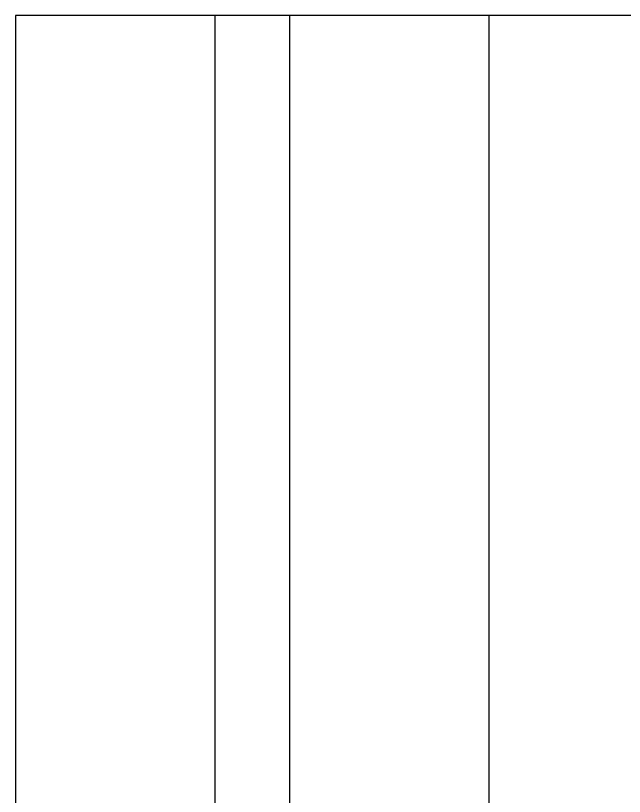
# Model space of a CAD drawing. Extents: x 1725261 to 1937680, y 860327 to 1571294.
# Drawn here: x 1825508.2 to 1825653.7, y 1253148.5 to 1253335.2 of the extents above; entities that cross this region are included whole.
import ezdxf

# ---------------------------------------------------------------- set-up
doc = ezdxf.new("R2010")
doc.units = 0
doc.header["$LTSCALE"] = 1000
doc.header["$MEASUREMENT"] = 0

msp = doc.modelspace()

# ---------------------------------------------------------------- linework, layer by layer
at = {"linetype": 'Continuous'}
for p, q in [((1825508.17, 1253335.18), (1825508.17, 1248594.16)), ((1825657, 1253335.18), (1825508.17, 1253335.18)), ((1825555.79, 1253335.18), (1825555.79, 1248594.16)), ((1825573.65, 1253335.18), (1825573.65, 1248594.16)), ((1825621.28, 1253335.18), (1825621.28, 1248594.16))]:
    msp.add_line(p, q, dxfattribs=at)

doc.saveas('drawing.dxf')
